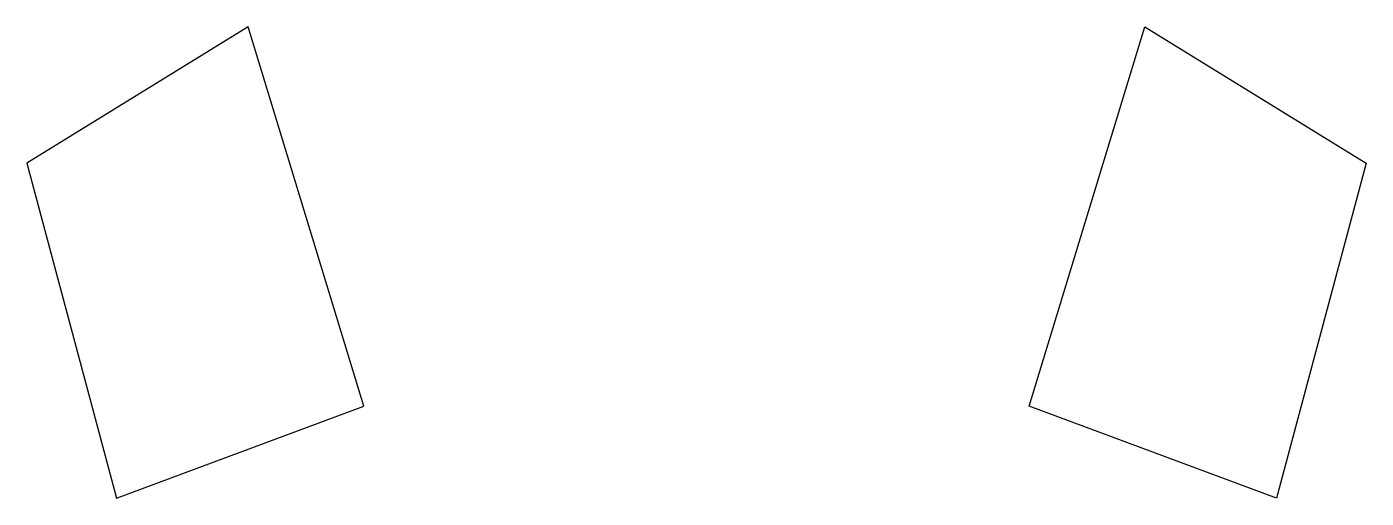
# Model space of a CAD drawing. Header units: millimetres. Extents: x -126 to 105, y 22 to 103.
import ezdxf

# ---------------------------------------------------------------- set-up
doc = ezdxf.new("R2010")
doc.units = ezdxf.units.MM

msp = doc.modelspace()

# ---------------------------------------------------------------- linework, layer by layer
for p, q in [((-87.51, 102.88), (-125.51, 79.5)), ((-67.62, 37.81), (-87.51, 102.88)), ((46.62, 37.81), (66.51, 102.88)), ((66.51, 102.88), (104.51, 79.5)), ((-125.51, 79.5), (-110.11, 22.03)), ((104.51, 79.5), (89.11, 22.03)), ((-110.11, 22.03), (-67.62, 37.81)), ((89.11, 22.03), (46.62, 37.81))]:
    msp.add_line(p, q)

doc.saveas('drawing.dxf')
